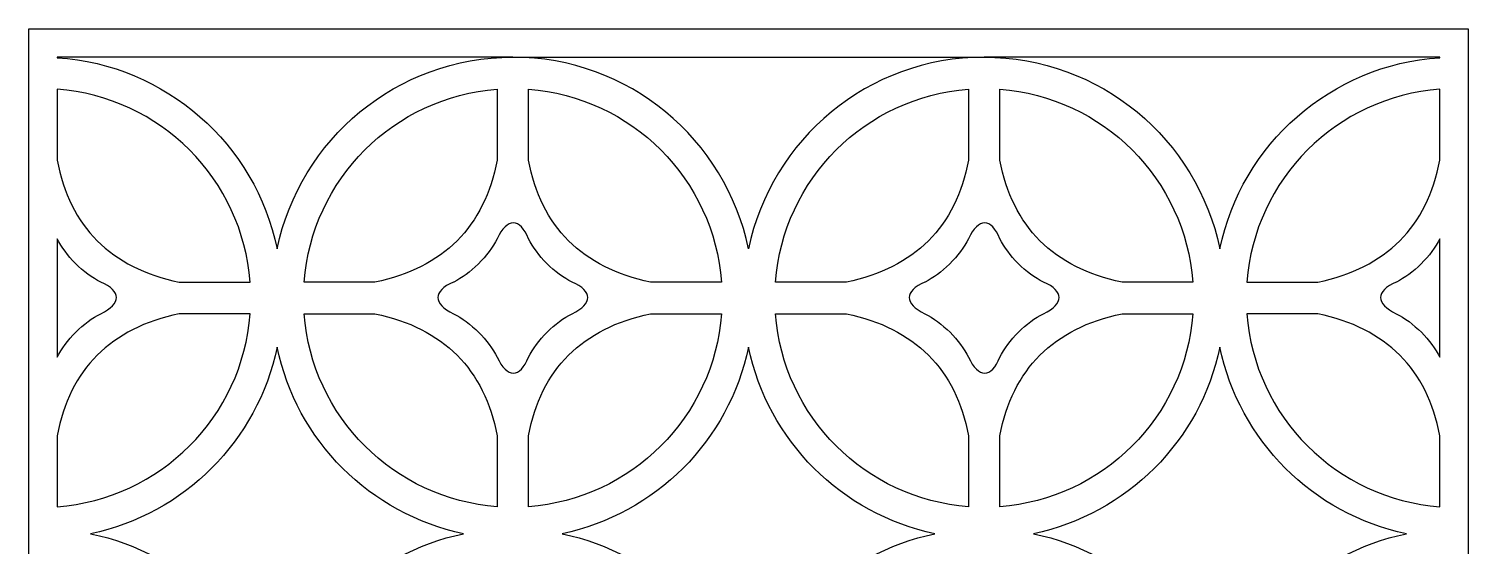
# Model space of a CAD drawing. Header units: centimetres. Extents: x -27 to -20.8, y -3.5 to 9.
# Drawn here: x -27 to -20.78, y 6.77 to 9 of the extents above; entities that cross this region are included whole.
import ezdxf

# ---------------------------------------------------------------- set-up
doc = ezdxf.new("R2010")
doc.units = ezdxf.units.CM
doc.header["$MEASUREMENT"] = 0
doc.layers.add('layer 1', color=7, linetype='Continuous')

msp = doc.modelspace()

# ---------------------------------------------------------------- linework, layer by layer
at = {"layer": 'layer 1', "color": 250}
for points, knots in [([(-20.78282, -3.44175), (-20.78282, -3.44175), (-20.78282, -3.3769), (-20.78282, -3.3769), (-20.78282, -3.3769), (-20.78282, -3.3769), (-20.78282, 8.87818), (-20.78282, 8.87818), (-20.78282, 8.87818), (-20.78282, 8.87818), (-20.78282, 9.00077), (-20.78282, 9.00077), (-20.78282, 9.00077), (-20.78282, 9.00077), (-20.90541, 9.00077), (-20.90541, 9.00077), (-20.90541, 9.00077), (-20.90541, 9.00077), (-26.87655, 9.00077), (-26.87655, 9.00077), (-26.87655, 9.00077), (-26.87655, 9.00077), (-26.99914, 9.00077), (-26.99914, 9.00077), (-26.99914, 9.00077), (-26.99914, 9.00077), (-26.99914, -3.49949), (-26.99914, -3.49949), (-26.99914, -3.49949), (-26.99914, -3.49949), (-26.87655, -3.49949), (-26.87655, -3.49949), (-26.87655, -3.49949), (-26.87655, -3.49949), (-20.78282, -3.49949), (-20.78282, -3.49949), (-20.78282, -3.49949), (-20.78282, -3.49949), (-20.78282, -3.44175), (-20.78282, -3.44175)], [0, 0, 0, 0, 0.0909091, 0.0909091, 0.0909091, 0.0909091, 0.1818182, 0.1818182, 0.1818182, 0.1818182, 0.2727273, 0.2727273, 0.2727273, 0.2727273, 0.3636364, 0.3636364, 0.3636364, 0.3636364, 0.4545455, 0.4545455, 0.4545455, 0.4545455, 0.5454545, 0.5454545, 0.5454545, 0.5454545, 0.6363636, 0.6363636, 0.6363636, 0.6363636, 0.7272727, 0.7272727, 0.7272727, 0.7272727, 0.8181818, 0.8181818, 0.8181818, 0.8181818, 1, 1, 1, 1]), ([(-20.90541, 8.87818), (-20.90541, 8.87818), (-20.90541, 8.87598), (-20.90541, 8.87598), (-20.90541, 8.87598), (-21.37617, 8.84564), (-21.7617, 8.50179), (-21.85537, 8.05111), (-21.85537, 8.05111), (-21.9535, 8.52326), (-22.37197, 8.87818), (-22.87318, 8.87818), (-22.87318, 8.87818), (-22.87318, 8.87818), (-24.9088, 8.87818), (-24.9088, 8.87818), (-24.9088, 8.87818), (-25.41001, 8.87818), (-25.82847, 8.52326), (-25.9266, 8.05111), (-25.9266, 8.05111), (-26.02027, 8.50179), (-26.40579, 8.84563), (-26.87655, 8.87598), (-26.87655, 8.87598), (-26.87655, 8.87598), (-26.87655, 8.87818), (-26.87655, 8.87818), (-26.87655, 8.87818), (-26.87655, 8.87818), (-24.9088, 8.87818), (-24.9088, 8.87818), (-24.9088, 8.87818), (-24.40758, 8.87818), (-23.98912, 8.52326), (-23.89099, 8.05111), (-23.89099, 8.05111), (-23.79286, 8.52326), (-23.37439, 8.87818), (-22.87318, 8.87818), (-22.87318, 8.87818), (-22.87318, 8.87818), (-20.90541, 8.87818), (-20.90541, 8.87818)], [0, 0, 0, 0, 0.0833333, 0.0833333, 0.0833333, 0.0833333, 0.1666667, 0.1666667, 0.1666667, 0.1666667, 0.25, 0.25, 0.25, 0.25, 0.3333333, 0.3333333, 0.3333333, 0.3333333, 0.4166667, 0.4166667, 0.4166667, 0.4166667, 0.5, 0.5, 0.5, 0.5, 0.5833333, 0.5833333, 0.5833333, 0.5833333, 0.6666667, 0.6666667, 0.6666667, 0.6666667, 0.75, 0.75, 0.75, 0.75, 0.8333333, 0.8333333, 0.8333333, 0.8333333, 1, 1, 1, 1]), ([(-26.87655, 8.73993), (-26.43153, 8.70686), (-26.07612, 8.35145), (-26.04307, 7.90644), (-26.04307, 7.90644), (-26.04307, 7.90644), (-26.34911, 7.90644), (-26.34911, 7.90644), (-26.34911, 7.90644), (-26.64579, 7.96955), (-26.8216, 8.14535), (-26.87655, 8.43388), (-26.87655, 8.43388), (-26.87655, 8.43388), (-26.87655, 8.73993), (-26.87655, 8.73993)], [0, 0, 0, 0, 0.2, 0.2, 0.2, 0.2, 0.4, 0.4, 0.4, 0.4, 0.6, 0.6, 0.6, 0.6, 1, 1, 1, 1]), ([(-25.81011, 7.90644), (-25.81011, 7.90644), (-25.50408, 7.90644), (-25.50408, 7.90644), (-25.50408, 7.90644), (-25.2074, 7.96955), (-25.03159, 8.14535), (-24.97664, 8.43388), (-24.97664, 8.43388), (-24.97664, 8.43388), (-24.97664, 8.73993), (-24.97664, 8.73993), (-24.97664, 8.73993), (-25.42166, 8.70686), (-25.77706, 8.35145), (-25.81011, 7.90644)], [0, 0, 0, 0, 0.2, 0.2, 0.2, 0.2, 0.4, 0.4, 0.4, 0.4, 0.6, 0.6, 0.6, 0.6, 1, 1, 1, 1]), ([(-24.84094, 8.73993), (-24.84094, 8.73993), (-24.84094, 8.43388), (-24.84094, 8.43388), (-24.84094, 8.43388), (-24.78599, 8.14535), (-24.61018, 7.96955), (-24.3135, 7.90644), (-24.3135, 7.90644), (-24.3135, 7.90644), (-24.00745, 7.90644), (-24.00745, 7.90644), (-24.00745, 7.90644), (-24.04051, 8.35145), (-24.39592, 8.70686), (-24.84094, 8.73993)], [0, 0, 0, 0, 0.2, 0.2, 0.2, 0.2, 0.4, 0.4, 0.4, 0.4, 0.6, 0.6, 0.6, 0.6, 1, 1, 1, 1]), ([(-23.7745, 7.90644), (-23.7745, 7.90644), (-23.46846, 7.90644), (-23.46846, 7.90644), (-23.46846, 7.90644), (-23.17178, 7.96955), (-22.99598, 8.14535), (-22.94103, 8.43388), (-22.94103, 8.43388), (-22.94103, 8.43388), (-22.94103, 8.73993), (-22.94103, 8.73993), (-22.94103, 8.73993), (-23.38604, 8.70686), (-23.74144, 8.35145), (-23.7745, 7.90644)], [0, 0, 0, 0, 0.2, 0.2, 0.2, 0.2, 0.4, 0.4, 0.4, 0.4, 0.6, 0.6, 0.6, 0.6, 1, 1, 1, 1]), ([(-22.80532, 8.73993), (-22.80532, 8.73993), (-22.80532, 8.43388), (-22.80532, 8.43388), (-22.80532, 8.43388), (-22.75037, 8.14535), (-22.57456, 7.96955), (-22.27788, 7.90644), (-22.27788, 7.90644), (-22.27788, 7.90644), (-21.97183, 7.90644), (-21.97183, 7.90644), (-21.97183, 7.90644), (-22.00489, 8.35145), (-22.3603, 8.70686), (-22.80532, 8.73993)], [0, 0, 0, 0, 0.2, 0.2, 0.2, 0.2, 0.4, 0.4, 0.4, 0.4, 0.6, 0.6, 0.6, 0.6, 1, 1, 1, 1]), ([(-20.90541, 8.43388), (-20.96036, 8.14535), (-21.13617, 7.96955), (-21.43285, 7.90644), (-21.43285, 7.90644), (-21.43285, 7.90644), (-21.73888, 7.90644), (-21.73888, 7.90644), (-21.73888, 7.90644), (-21.70583, 8.35145), (-21.35042, 8.70686), (-20.90541, 8.73993), (-20.90541, 8.73993), (-20.90541, 8.73993), (-20.90541, 8.43388), (-20.90541, 8.43388)], [0, 0, 0, 0, 0.2, 0.2, 0.2, 0.2, 0.4, 0.4, 0.4, 0.4, 0.6, 0.6, 0.6, 0.6, 1, 1, 1, 1]), ([(-24.97664, 8.09461), (-24.93375, 8.18506), (-24.87789, 8.1853), (-24.84094, 8.09461), (-24.84094, 8.09461), (-24.84094, 8.09461), (-24.84092, 8.09459), (-24.84092, 8.09459), (-24.84092, 8.09459), (-24.84092, 8.09459), (-24.84092, 8.09461), (-24.84092, 8.09461), (-24.84092, 8.09461), (-24.84092, 8.09461), (-24.84054, 8.09384), (-24.84054, 8.09384), (-24.84054, 8.09384), (-24.8227, 8.05866), (-24.79518, 8.02129), (-24.7625, 7.98804), (-24.7625, 7.98804), (-24.7625, 7.98804), (-24.76248, 7.98802), (-24.76248, 7.98802), (-24.76248, 7.98802), (-24.76248, 7.98802), (-24.76198, 7.98751), (-24.76198, 7.98751), (-24.76198, 7.98751), (-24.72782, 7.95346), (-24.68908, 7.92474), (-24.65275, 7.90646), (-24.65275, 7.90646), (-24.56207, 7.8695), (-24.56231, 7.81364), (-24.65275, 7.77075), (-24.65275, 7.77075), (-24.65275, 7.77075), (-24.65275, 7.77074), (-24.65275, 7.77074), (-24.65275, 7.77074), (-24.65275, 7.77074), (-24.65278, 7.77073), (-24.65278, 7.77073), (-24.65278, 7.77073), (-24.65278, 7.77073), (-24.65276, 7.77073), (-24.65276, 7.77073), (-24.65276, 7.77073), (-24.68855, 7.75264), (-24.72677, 7.72449), (-24.7606, 7.69108), (-24.7606, 7.69108), (-24.79434, 7.65709), (-24.82275, 7.61864), (-24.84091, 7.58257), (-24.84091, 7.58257), (-24.87787, 7.49188), (-24.93372, 7.49212), (-24.97662, 7.58257), (-24.97662, 7.58257), (-24.97662, 7.58257), (-24.97663, 7.58257), (-24.97663, 7.58257), (-24.97663, 7.58257), (-24.97663, 7.58257), (-24.97664, 7.58259), (-24.97664, 7.58259), (-24.97664, 7.58259), (-24.97664, 7.58259), (-24.97664, 7.58258), (-24.97664, 7.58258), (-24.97664, 7.58258), (-24.99473, 7.61836), (-25.02287, 7.65659), (-25.05629, 7.69041), (-25.05629, 7.69041), (-25.09028, 7.72415), (-25.12873, 7.75256), (-25.1648, 7.77073), (-25.1648, 7.77073), (-25.25525, 7.81362), (-25.25549, 7.86948), (-25.1648, 7.90643), (-25.1648, 7.90643), (-25.1648, 7.90643), (-25.16478, 7.90644), (-25.16478, 7.90644), (-25.16478, 7.90644), (-25.16478, 7.90644), (-25.1648, 7.90644), (-25.1648, 7.90644), (-25.1648, 7.90644), (-25.1648, 7.90644), (-25.16403, 7.90682), (-25.16403, 7.90682), (-25.16403, 7.90682), (-25.12885, 7.92464), (-25.09149, 7.95219), (-25.05821, 7.98488), (-25.05821, 7.98488), (-25.05821, 7.98488), (-25.05816, 7.98493), (-25.05816, 7.98493), (-25.05816, 7.98493), (-25.05816, 7.98493), (-25.05767, 7.98543), (-25.05767, 7.98543), (-25.05767, 7.98543), (-25.0236, 8.01959), (-24.99493, 8.05829), (-24.97664, 8.09461)], [0, 0, 0, 0, 0.0344828, 0.0344828, 0.0344828, 0.0344828, 0.0689655, 0.0689655, 0.0689655, 0.0689655, 0.1034483, 0.1034483, 0.1034483, 0.1034483, 0.137931, 0.137931, 0.137931, 0.137931, 0.1724138, 0.1724138, 0.1724138, 0.1724138, 0.2068966, 0.2068966, 0.2068966, 0.2068966, 0.2413793, 0.2413793, 0.2413793, 0.2413793, 0.2758621, 0.2758621, 0.2758621, 0.2758621, 0.3103448, 0.3103448, 0.3103448, 0.3103448, 0.3448276, 0.3448276, 0.3448276, 0.3448276, 0.3793103, 0.3793103, 0.3793103, 0.3793103, 0.4137931, 0.4137931, 0.4137931, 0.4137931, 0.4482759, 0.4482759, 0.4482759, 0.4482759, 0.4827586, 0.4827586, 0.4827586, 0.4827586, 0.5172414, 0.5172414, 0.5172414, 0.5172414, 0.5517241, 0.5517241, 0.5517241, 0.5517241, 0.5862069, 0.5862069, 0.5862069, 0.5862069, 0.6206897, 0.6206897, 0.6206897, 0.6206897, 0.6551724, 0.6551724, 0.6551724, 0.6551724, 0.6896552, 0.6896552, 0.6896552, 0.6896552, 0.7241379, 0.7241379, 0.7241379, 0.7241379, 0.7586207, 0.7586207, 0.7586207, 0.7586207, 0.7931034, 0.7931034, 0.7931034, 0.7931034, 0.8275862, 0.8275862, 0.8275862, 0.8275862, 0.862069, 0.862069, 0.862069, 0.862069, 0.8965517, 0.8965517, 0.8965517, 0.8965517, 0.9310345, 0.9310345, 0.9310345, 0.9310345, 1, 1, 1, 1]), ([(-22.94103, 8.09461), (-22.89813, 8.18506), (-22.84228, 8.1853), (-22.80532, 8.09461), (-22.80532, 8.09461), (-22.80532, 8.09461), (-22.80531, 8.09459), (-22.80531, 8.09459), (-22.80531, 8.09459), (-22.80531, 8.09459), (-22.80531, 8.09461), (-22.80531, 8.09461), (-22.80531, 8.09461), (-22.80531, 8.09461), (-22.80492, 8.09384), (-22.80492, 8.09384), (-22.80492, 8.09384), (-22.78709, 8.05866), (-22.75956, 8.02129), (-22.72688, 7.98804), (-22.72688, 7.98804), (-22.72688, 7.98804), (-22.72687, 7.98802), (-22.72687, 7.98802), (-22.72687, 7.98802), (-22.72687, 7.98802), (-22.72636, 7.98751), (-22.72636, 7.98751), (-22.72636, 7.98751), (-22.69221, 7.95346), (-22.65346, 7.92474), (-22.61714, 7.90646), (-22.61714, 7.90646), (-22.52645, 7.8695), (-22.52669, 7.81364), (-22.61714, 7.77075), (-22.61714, 7.77075), (-22.61714, 7.77075), (-22.61714, 7.77074), (-22.61714, 7.77074), (-22.61714, 7.77074), (-22.61714, 7.77074), (-22.61716, 7.77073), (-22.61716, 7.77073), (-22.61716, 7.77073), (-22.61716, 7.77073), (-22.61715, 7.77073), (-22.61715, 7.77073), (-22.61715, 7.77073), (-22.65293, 7.75264), (-22.69115, 7.72449), (-22.72498, 7.69108), (-22.72498, 7.69108), (-22.75873, 7.65709), (-22.78713, 7.61864), (-22.8053, 7.58257), (-22.8053, 7.58257), (-22.84225, 7.49188), (-22.89811, 7.49212), (-22.941, 7.58257), (-22.941, 7.58257), (-22.941, 7.58257), (-22.94101, 7.58257), (-22.94101, 7.58257), (-22.94101, 7.58257), (-22.94101, 7.58257), (-22.94103, 7.58259), (-22.94103, 7.58259), (-22.94103, 7.58259), (-22.94103, 7.58259), (-22.94103, 7.58258), (-22.94103, 7.58258), (-22.94103, 7.58258), (-22.9591, 7.61836), (-22.98726, 7.65659), (-23.02068, 7.69041), (-23.02068, 7.69041), (-23.05466, 7.72415), (-23.09311, 7.75256), (-23.12919, 7.77073), (-23.12919, 7.77073), (-23.21963, 7.81362), (-23.21987, 7.86948), (-23.12919, 7.90643), (-23.12919, 7.90643), (-23.12919, 7.90643), (-23.12916, 7.90644), (-23.12916, 7.90644), (-23.12916, 7.90644), (-23.12916, 7.90644), (-23.12919, 7.90644), (-23.12919, 7.90644), (-23.12919, 7.90644), (-23.12919, 7.90644), (-23.12842, 7.90682), (-23.12842, 7.90682), (-23.12842, 7.90682), (-23.09324, 7.92464), (-23.05587, 7.95219), (-23.02259, 7.98488), (-23.02259, 7.98488), (-23.02259, 7.98488), (-23.02254, 7.98493), (-23.02254, 7.98493), (-23.02254, 7.98493), (-23.02254, 7.98493), (-23.02205, 7.98543), (-23.02205, 7.98543), (-23.02205, 7.98543), (-22.98798, 8.01959), (-22.95931, 8.05829), (-22.94103, 8.09461)], [0, 0, 0, 0, 0.0344828, 0.0344828, 0.0344828, 0.0344828, 0.0689655, 0.0689655, 0.0689655, 0.0689655, 0.1034483, 0.1034483, 0.1034483, 0.1034483, 0.137931, 0.137931, 0.137931, 0.137931, 0.1724138, 0.1724138, 0.1724138, 0.1724138, 0.2068966, 0.2068966, 0.2068966, 0.2068966, 0.2413793, 0.2413793, 0.2413793, 0.2413793, 0.2758621, 0.2758621, 0.2758621, 0.2758621, 0.3103448, 0.3103448, 0.3103448, 0.3103448, 0.3448276, 0.3448276, 0.3448276, 0.3448276, 0.3793103, 0.3793103, 0.3793103, 0.3793103, 0.4137931, 0.4137931, 0.4137931, 0.4137931, 0.4482759, 0.4482759, 0.4482759, 0.4482759, 0.4827586, 0.4827586, 0.4827586, 0.4827586, 0.5172414, 0.5172414, 0.5172414, 0.5172414, 0.5517241, 0.5517241, 0.5517241, 0.5517241, 0.5862069, 0.5862069, 0.5862069, 0.5862069, 0.6206897, 0.6206897, 0.6206897, 0.6206897, 0.6551724, 0.6551724, 0.6551724, 0.6551724, 0.6896552, 0.6896552, 0.6896552, 0.6896552, 0.7241379, 0.7241379, 0.7241379, 0.7241379, 0.7586207, 0.7586207, 0.7586207, 0.7586207, 0.7931034, 0.7931034, 0.7931034, 0.7931034, 0.8275862, 0.8275862, 0.8275862, 0.8275862, 0.862069, 0.862069, 0.862069, 0.862069, 0.8965517, 0.8965517, 0.8965517, 0.8965517, 0.9310345, 0.9310345, 0.9310345, 0.9310345, 1, 1, 1, 1]), ([(-26.87655, 8.09461), (-26.87655, 8.09461), (-26.87654, 8.09459), (-26.87654, 8.09459), (-26.87654, 8.09459), (-26.87654, 8.09459), (-26.87654, 8.09461), (-26.87654, 8.09461), (-26.87654, 8.09461), (-26.87654, 8.09461), (-26.87615, 8.09384), (-26.87615, 8.09384), (-26.87615, 8.09384), (-26.85832, 8.05866), (-26.83079, 8.02129), (-26.79811, 7.98804), (-26.79811, 7.98804), (-26.79811, 7.98804), (-26.7981, 7.98802), (-26.7981, 7.98802), (-26.7981, 7.98802), (-26.7981, 7.98802), (-26.79759, 7.98751), (-26.79759, 7.98751), (-26.79759, 7.98751), (-26.76344, 7.95346), (-26.7247, 7.92474), (-26.68837, 7.90646), (-26.68837, 7.90646), (-26.59769, 7.8695), (-26.59792, 7.81364), (-26.68837, 7.77075), (-26.68837, 7.77075), (-26.68837, 7.77075), (-26.68837, 7.77074), (-26.68837, 7.77074), (-26.68837, 7.77074), (-26.68837, 7.77074), (-26.68839, 7.77073), (-26.68839, 7.77073), (-26.68839, 7.77073), (-26.68839, 7.77073), (-26.68838, 7.77073), (-26.68838, 7.77073), (-26.68838, 7.77073), (-26.72416, 7.75264), (-26.76239, 7.72449), (-26.79621, 7.69108), (-26.79621, 7.69108), (-26.82996, 7.65709), (-26.85837, 7.61864), (-26.87653, 7.58257), (-26.87653, 7.58257), (-26.87653, 7.58257), (-26.87655, 7.58251), (-26.87655, 7.58251), (-26.87655, 7.58251), (-26.87655, 7.58251), (-26.87655, 8.09461), (-26.87655, 8.09461)], [0, 0, 0, 0, 0.0625, 0.0625, 0.0625, 0.0625, 0.125, 0.125, 0.125, 0.125, 0.1875, 0.1875, 0.1875, 0.1875, 0.25, 0.25, 0.25, 0.25, 0.3125, 0.3125, 0.3125, 0.3125, 0.375, 0.375, 0.375, 0.375, 0.4375, 0.4375, 0.4375, 0.4375, 0.5, 0.5, 0.5, 0.5, 0.5625, 0.5625, 0.5625, 0.5625, 0.625, 0.625, 0.625, 0.625, 0.6875, 0.6875, 0.6875, 0.6875, 0.75, 0.75, 0.75, 0.75, 0.8125, 0.8125, 0.8125, 0.8125, 0.875, 0.875, 0.875, 0.875, 1, 1, 1, 1]), ([(-20.90541, 7.58258), (-20.92349, 7.61836), (-20.95164, 7.65659), (-20.98506, 7.69041), (-20.98506, 7.69041), (-21.01904, 7.72415), (-21.05749, 7.75256), (-21.09357, 7.77073), (-21.09357, 7.77073), (-21.18402, 7.81362), (-21.18425, 7.86948), (-21.09357, 7.90643), (-21.09357, 7.90643), (-21.09357, 7.90643), (-21.09355, 7.90644), (-21.09355, 7.90644), (-21.09355, 7.90644), (-21.09355, 7.90644), (-21.09357, 7.90644), (-21.09357, 7.90644), (-21.09357, 7.90644), (-21.09357, 7.90644), (-21.0928, 7.90682), (-21.0928, 7.90682), (-21.0928, 7.90682), (-21.05762, 7.92464), (-21.02025, 7.95219), (-20.98698, 7.98488), (-20.98698, 7.98488), (-20.98698, 7.98488), (-20.98692, 7.98493), (-20.98692, 7.98493), (-20.98692, 7.98493), (-20.98692, 7.98493), (-20.98644, 7.98543), (-20.98644, 7.98543), (-20.98644, 7.98543), (-20.95236, 8.01959), (-20.9237, 8.05829), (-20.90541, 8.09461), (-20.90541, 8.09461), (-20.90541, 8.09461), (-20.90541, 7.58258), (-20.90541, 7.58258)], [0, 0, 0, 0, 0.0833333, 0.0833333, 0.0833333, 0.0833333, 0.1666667, 0.1666667, 0.1666667, 0.1666667, 0.25, 0.25, 0.25, 0.25, 0.3333333, 0.3333333, 0.3333333, 0.3333333, 0.4166667, 0.4166667, 0.4166667, 0.4166667, 0.5, 0.5, 0.5, 0.5, 0.5833333, 0.5833333, 0.5833333, 0.5833333, 0.6666667, 0.6666667, 0.6666667, 0.6666667, 0.75, 0.75, 0.75, 0.75, 0.8333333, 0.8333333, 0.8333333, 0.8333333, 1, 1, 1, 1]), ([(-26.87655, 7.24331), (-26.8216, 7.53183), (-26.64581, 7.70762), (-26.34917, 7.77074), (-26.34917, 7.77074), (-26.34917, 7.77074), (-26.04306, 7.77074), (-26.04306, 7.77074), (-26.04306, 7.77074), (-26.0761, 7.32571), (-26.43152, 6.97028), (-26.87655, 6.93722), (-26.87655, 6.93722), (-26.87655, 6.93722), (-26.87655, 7.24331), (-26.87655, 7.24331)], [0, 0, 0, 0, 0.2, 0.2, 0.2, 0.2, 0.4, 0.4, 0.4, 0.4, 0.6, 0.6, 0.6, 0.6, 1, 1, 1, 1]), ([(-24.97664, 7.24331), (-25.03159, 7.53183), (-25.20738, 7.70762), (-25.50403, 7.77074), (-25.50403, 7.77074), (-25.50403, 7.77074), (-25.81013, 7.77074), (-25.81013, 7.77074), (-25.81013, 7.77074), (-25.77708, 7.32571), (-25.42166, 6.97028), (-24.97664, 6.93722), (-24.97664, 6.93722), (-24.97664, 6.93722), (-24.97664, 7.24331), (-24.97664, 7.24331)], [0, 0, 0, 0, 0.2, 0.2, 0.2, 0.2, 0.4, 0.4, 0.4, 0.4, 0.6, 0.6, 0.6, 0.6, 1, 1, 1, 1]), ([(-24.00744, 7.77074), (-24.00744, 7.77074), (-24.31355, 7.77074), (-24.31355, 7.77074), (-24.31355, 7.77074), (-24.6102, 7.70762), (-24.78599, 7.53183), (-24.84094, 7.24331), (-24.84094, 7.24331), (-24.84094, 7.24331), (-24.84094, 6.93722), (-24.84094, 6.93722), (-24.84094, 6.93722), (-24.3959, 6.97028), (-24.04049, 7.32571), (-24.00744, 7.77074)], [0, 0, 0, 0, 0.2, 0.2, 0.2, 0.2, 0.4, 0.4, 0.4, 0.4, 0.6, 0.6, 0.6, 0.6, 1, 1, 1, 1]), ([(-22.94103, 7.24331), (-22.99598, 7.53183), (-23.17176, 7.70762), (-23.46841, 7.77074), (-23.46841, 7.77074), (-23.46841, 7.77074), (-23.77451, 7.77074), (-23.77451, 7.77074), (-23.77451, 7.77074), (-23.74146, 7.32571), (-23.38605, 6.97028), (-22.94103, 6.93722), (-22.94103, 6.93722), (-22.94103, 6.93722), (-22.94103, 7.24331), (-22.94103, 7.24331)], [0, 0, 0, 0, 0.2, 0.2, 0.2, 0.2, 0.4, 0.4, 0.4, 0.4, 0.6, 0.6, 0.6, 0.6, 1, 1, 1, 1]), ([(-21.97182, 7.77074), (-21.97182, 7.77074), (-22.27793, 7.77074), (-22.27793, 7.77074), (-22.27793, 7.77074), (-22.57458, 7.70762), (-22.75037, 7.53183), (-22.80532, 7.24331), (-22.80532, 7.24331), (-22.80532, 7.24331), (-22.80532, 6.93722), (-22.80532, 6.93722), (-22.80532, 6.93722), (-22.36029, 6.97028), (-22.00487, 7.32571), (-21.97182, 7.77074)], [0, 0, 0, 0, 0.2, 0.2, 0.2, 0.2, 0.4, 0.4, 0.4, 0.4, 0.6, 0.6, 0.6, 0.6, 1, 1, 1, 1]), ([(-20.90541, 6.93722), (-21.35043, 6.97028), (-21.70585, 7.32571), (-21.73889, 7.77074), (-21.73889, 7.77074), (-21.73889, 7.77074), (-21.43279, 7.77074), (-21.43279, 7.77074), (-21.43279, 7.77074), (-21.13614, 7.70762), (-20.96036, 7.53183), (-20.90541, 7.24331), (-20.90541, 7.24331), (-20.90541, 7.24331), (-20.90541, 6.93722), (-20.90541, 6.93722)], [0, 0, 0, 0, 0.2, 0.2, 0.2, 0.2, 0.4, 0.4, 0.4, 0.4, 0.6, 0.6, 0.6, 0.6, 1, 1, 1, 1]), ([(-25.92659, 7.62611), (-25.84274, 7.22255), (-25.52487, 6.90465), (-25.12132, 6.82077), (-25.12132, 6.82077), (-25.52487, 6.73691), (-25.84273, 6.419), (-25.92659, 6.01545), (-25.92659, 6.01545), (-26.01045, 6.41902), (-26.32836, 6.7369), (-26.73193, 6.82076), (-26.73193, 6.82076), (-26.32836, 6.90462), (-26.01045, 7.22252), (-25.92659, 7.62611)], [0, 0, 0, 0, 0.2, 0.2, 0.2, 0.2, 0.4, 0.4, 0.4, 0.4, 0.6, 0.6, 0.6, 0.6, 1, 1, 1, 1]), ([(-23.08566, 6.82076), (-23.48923, 6.7369), (-23.80714, 6.41902), (-23.891, 6.01545), (-23.891, 6.01545), (-23.97486, 6.419), (-24.29272, 6.7369), (-24.69628, 6.82077), (-24.69628, 6.82077), (-24.29272, 6.90465), (-23.97486, 7.22255), (-23.891, 7.62611), (-23.891, 7.62611), (-23.80714, 7.22253), (-23.48924, 6.90462), (-23.08566, 6.82076)], [0, 0, 0, 0, 0.2, 0.2, 0.2, 0.2, 0.4, 0.4, 0.4, 0.4, 0.6, 0.6, 0.6, 0.6, 1, 1, 1, 1]), ([(-21.05004, 6.82076), (-21.45361, 6.7369), (-21.77152, 6.41902), (-21.85538, 6.01545), (-21.85538, 6.01545), (-21.93924, 6.419), (-22.2571, 6.73691), (-22.66066, 6.82077), (-22.66066, 6.82077), (-22.2571, 6.90465), (-21.93924, 7.22255), (-21.85538, 7.62611), (-21.85538, 7.62611), (-21.77152, 7.22253), (-21.45362, 6.90462), (-21.05004, 6.82076)], [0, 0, 0, 0, 0.2, 0.2, 0.2, 0.2, 0.4, 0.4, 0.4, 0.4, 0.6, 0.6, 0.6, 0.6, 1, 1, 1, 1])]:
    msp.add_open_spline(points, degree=3, knots=knots, dxfattribs=at)

doc.saveas('drawing.dxf')
